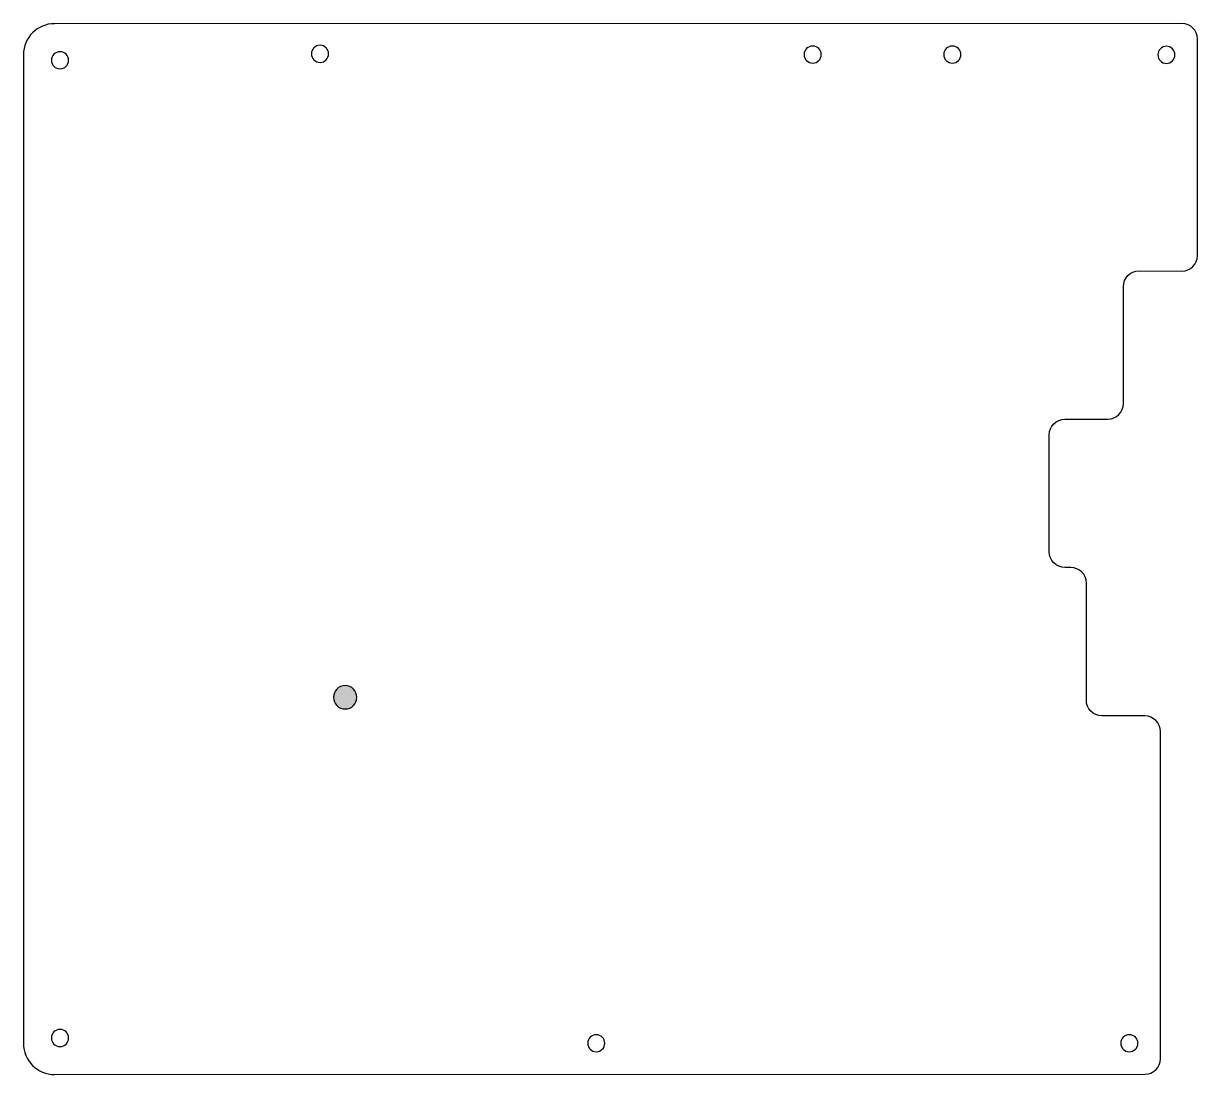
# Model space of a CAD drawing. Header units: inches. Extents: x 75 to 225, y -218 to -83.
import ezdxf

# ---------------------------------------------------------------- set-up
doc = ezdxf.new("R2010")
doc.units = ezdxf.units.IN
doc.header["$MEASUREMENT"] = 0
doc.layers.add('Layer 1', color=7, linetype='Continuous')

# ---------------------------------------------------------------- blocks, each defined once
blk = doc.blocks.new('block 2')
at = {"layer": 'Layer 1', "true_color": 0xc1c230}
h = blk.add_hatch(color=52, dxfattribs=at)
h.dxf.hatch_style = 2
edge = h.paths.add_edge_path()
edge.add_spline(control_points=[(115.9, -167.78), (116.73, -167.78), (117.4, -168.45), (117.4, -169.28), (117.4, -170.11), (116.73, -170.78), (115.9, -170.78), (115.07, -170.78), (114.4, -170.11), (114.4, -169.28), (114.4, -168.45), (115.07, -167.78), (115.9, -167.78)], knot_values=[0, 0, 0, 0, 1, 1, 1, 2, 2, 2, 3, 3, 3, 4, 4, 4, 4], degree=3, periodic=1)
at = {"layer": 'Layer 1', "color": 85, "lineweight": 25, "true_color": 0x5a8e5a}
blk.add_open_spline([(115.9, -167.78), (116.73, -167.78), (117.4, -168.45), (117.4, -169.28), (117.4, -170.11), (116.73, -170.78), (115.9, -170.78), (115.07, -170.78), (114.4, -170.11), (114.4, -169.28), (114.4, -168.45), (115.07, -167.78), (115.9, -167.78)], degree=3, knots=[0, 0, 0, 0, 1, 1, 1, 2, 2, 2, 3, 3, 3, 4, 4, 4, 4], dxfattribs=at)

msp = doc.modelspace()

# ---------------------------------------------------------------- linework, layer by layer
at = {"layer": 'Layer 1', "color": 173, "lineweight": 25, "true_color": 0x6d6cb2}
msp.add_open_spline([(78.56, -82.7), (78.56, -82.7), (223.44, -82.68), (223.44, -82.68), (224.54, -82.67), (225.44, -83.57), (225.44, -84.67), (225.44, -84.67), (225.44, -112.5), (225.44, -112.5), (225.44, -113.61), (224.54, -114.51), (223.43, -114.5), (223.43, -114.5), (217.92, -114.48), (217.92, -114.48), (216.81, -114.47), (215.91, -115.37), (215.91, -116.48), (215.91, -116.48), (215.91, -131.52), (215.91, -131.52), (215.91, -132.62), (215.02, -133.52), (213.92, -133.52), (213.92, -133.52), (208.38, -133.53), (208.38, -133.53), (207.28, -133.54), (206.39, -134.43), (206.39, -135.53), (206.39, -135.53), (206.39, -150.59), (206.39, -150.59), (206.39, -151.69), (207.28, -152.59), (208.39, -152.59), (208.39, -152.59), (209.15, -152.59), (209.15, -152.59), (210.25, -152.59), (211.15, -153.48), (211.15, -154.59), (211.15, -154.59), (211.15, -169.65), (211.15, -169.65), (211.15, -170.75), (212.04, -171.64), (213.14, -171.65), (213.14, -171.65), (218.68, -171.68), (218.68, -171.68), (219.78, -171.69), (220.67, -172.58), (220.67, -173.68), (220.67, -173.68), (220.67, -215.73), (220.67, -215.73), (220.67, -216.83), (219.78, -217.73), (218.67, -217.73), (218.67, -217.73), (78.56, -217.76), (78.56, -217.76), (76.35, -217.76), (74.56, -215.97), (74.56, -213.76), (74.56, -213.76), (74.56, -86.7), (74.56, -86.7), (74.56, -84.49), (76.35, -82.7), (78.56, -82.7)], degree=3, knots=[0, 0, 0, 0, 1, 1, 1, 2, 2, 2, 3, 3, 3, 4, 4, 4, 5, 5, 5, 6, 6, 6, 7, 7, 7, 8, 8, 8, 9, 9, 9, 10, 10, 10, 11, 11, 11, 12, 12, 12, 13, 13, 13, 14, 14, 14, 15, 15, 15, 16, 16, 16, 17, 17, 17, 18, 18, 18, 19, 19, 19, 20, 20, 20, 21, 21, 21, 22, 22, 22, 23, 23, 23, 24, 24, 24, 24], dxfattribs=at)
at = {"layer": 'Layer 1', "color": 195, "lineweight": 25, "true_color": 0x794d9e}
for points in [[(113.77, -86.57), (113.77, -87.18), (113.28, -87.67), (112.67, -87.67), (112.06, -87.67), (111.57, -87.18), (111.57, -86.57), (111.57, -85.97), (112.06, -85.47), (112.67, -85.47), (113.28, -85.47), (113.77, -85.97), (113.77, -86.57)], [(177.08, -86.67), (177.08, -87.28), (176.59, -87.77), (175.98, -87.77), (175.37, -87.77), (174.88, -87.28), (174.88, -86.67), (174.88, -86.06), (175.37, -85.57), (175.98, -85.57), (176.59, -85.57), (177.08, -86.06), (177.08, -86.67)], [(195.03, -86.67), (195.03, -87.28), (194.54, -87.77), (193.93, -87.77), (193.33, -87.77), (192.83, -87.28), (192.83, -86.67), (192.83, -86.06), (193.33, -85.57), (193.93, -85.57), (194.54, -85.57), (195.03, -86.06), (195.03, -86.67)], [(222.54, -86.7), (222.54, -87.31), (222.04, -87.8), (221.44, -87.8), (220.83, -87.8), (220.34, -87.31), (220.34, -86.7), (220.34, -86.09), (220.83, -85.6), (221.44, -85.6), (222.04, -85.6), (222.54, -86.09), (222.54, -86.7)], [(80.36, -87.4), (80.36, -88.01), (79.87, -88.5), (79.26, -88.5), (78.65, -88.5), (78.16, -88.01), (78.16, -87.4), (78.16, -86.79), (78.65, -86.3), (79.26, -86.3), (79.87, -86.3), (80.36, -86.79), (80.36, -87.4)], [(80.36, -213.06), (80.36, -213.67), (79.87, -214.16), (79.26, -214.16), (78.65, -214.16), (78.16, -213.67), (78.16, -213.06), (78.16, -212.45), (78.65, -211.96), (79.26, -211.96), (79.87, -211.96), (80.36, -212.45), (80.36, -213.06)], [(149.27, -213.74), (149.27, -214.34), (148.78, -214.84), (148.17, -214.84), (147.57, -214.84), (147.07, -214.34), (147.07, -213.74), (147.07, -213.13), (147.57, -212.64), (148.17, -212.64), (148.78, -212.64), (149.27, -213.13), (149.27, -213.74)], [(217.77, -213.74), (217.77, -214.34), (217.28, -214.84), (216.67, -214.84), (216.07, -214.84), (215.57, -214.34), (215.57, -213.74), (215.57, -213.13), (216.07, -212.64), (216.67, -212.64), (217.28, -212.64), (217.77, -213.13), (217.77, -213.74)]]:
    msp.add_open_spline(points, degree=3, knots=[0, 0, 0, 0, 1, 1, 1, 2, 2, 2, 3, 3, 3, 4, 4, 4, 4], dxfattribs=at)

# ---------------------------------------------------------------- block references
at = {"layer": 'Layer 1'}
msp.add_blockref('block 2', (0, 0), dxfattribs=at)

doc.saveas('drawing.dxf')
